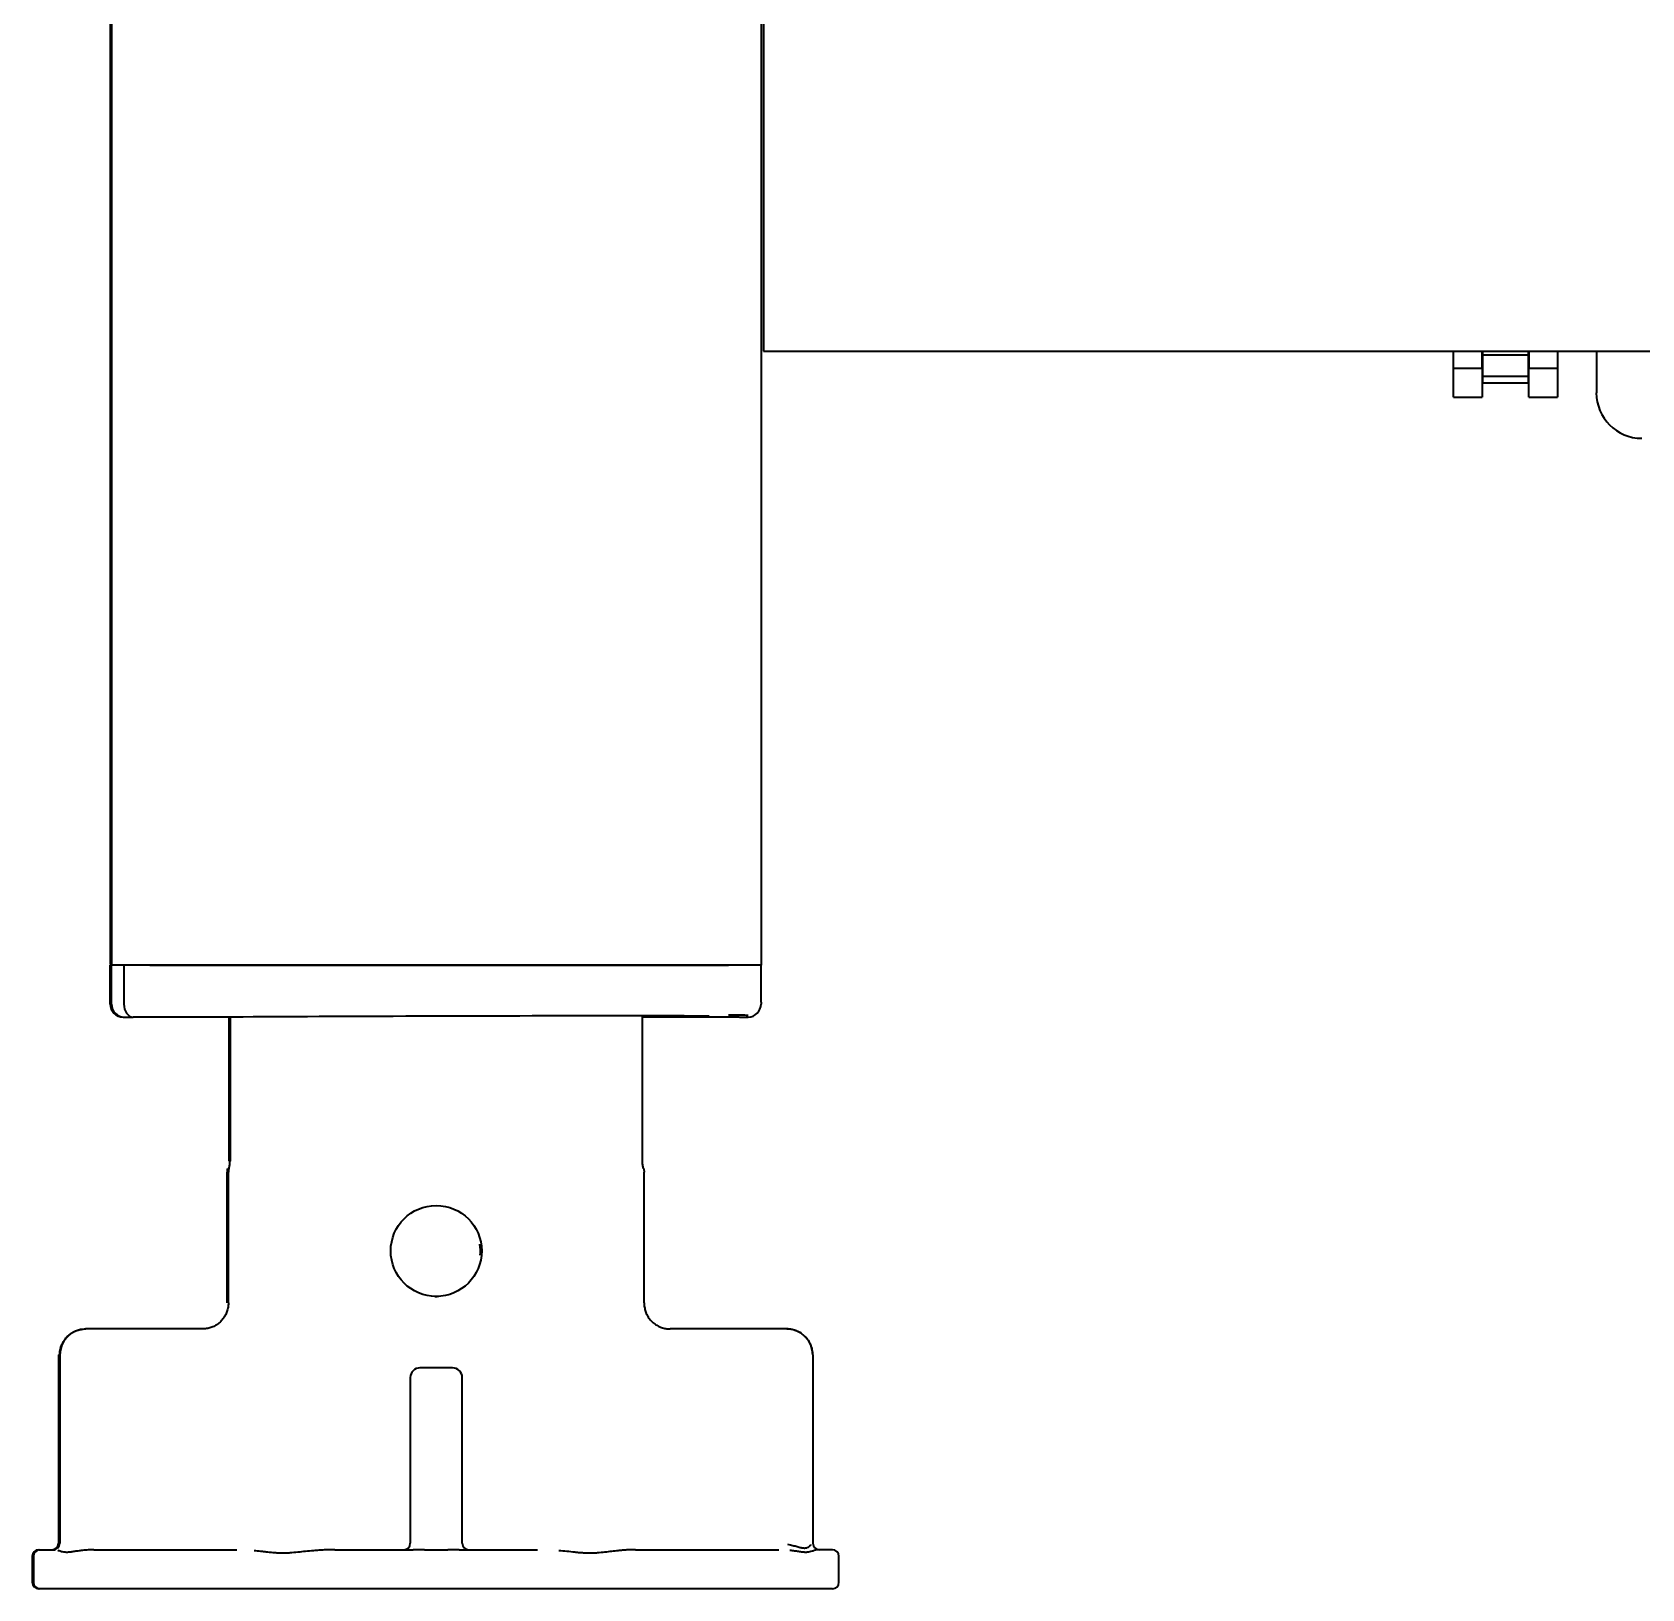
# Model space of a CAD drawing. Header units: inches. Extents: x 885 to 6823, y 710 to 5493.
# Drawn here: x 2616.7 to 2740.6, y 2176.3 to 2296.1 of the extents above; entities that cross this region are included whole.
import ezdxf

# ---------------------------------------------------------------- set-up
doc = ezdxf.new("R2010")
doc.units = ezdxf.units.IN
doc.layers.add('1', color=7, linetype='Continuous', true_color=0xffffff)

msp = doc.modelspace()

# ---------------------------------------------------------------- linework, layer by layer
at = {"layer": '1', "color": 7, "linetype": 'Continuous', "lineweight": 35}
for p, q in [((2622.78, 2304.76), (2622.78, 2224.31)), ((2622.68, 2301.41), (2622.68, 2224.36)), ((2672.78, 2301.86), (2672.78, 2224.31)), ((2672.98, 2301.86), (2672.98, 2271.56)), ((2672.98, 2271.56), (2674.58, 2271.56)), ((2674.58, 2271.56), (2771.08, 2271.56)), ((2726.08, 2270.26), (2726.08, 2271.56)), ((2728.28, 2270.26), (2728.28, 2271.56)), ((2728.33, 2271.25), (2728.33, 2271.59)), ((2728.33, 2271.04), (2728.33, 2271.25)), ((2731.83, 2271.25), (2728.33, 2271.25)), ((2731.83, 2271.59), (2731.83, 2271.25)), ((2731.83, 2271.25), (2731.83, 2271.04)), ((2731.88, 2271.56), (2731.88, 2270.26)), ((2734.08, 2271.56), (2734.08, 2270.26)), ((2737.08, 2271.56), (2737.08, 2268.35)), ((2726.08, 2270.01), (2726.08, 2270.26)), ((2726.08, 2270.26), (2728.28, 2270.26)), ((2726.08, 2268.03), (2726.08, 2270.01)), ((2728.28, 2270.26), (2728.28, 2270.01)), ((2728.28, 2270.01), (2728.28, 2268.03)), ((2728.33, 2269.64), (2728.33, 2271.04)), ((2731.83, 2271.04), (2731.83, 2269.64)), ((2731.88, 2270.26), (2734.08, 2270.26)), ((2731.88, 2270.01), (2731.88, 2270.26)), ((2731.88, 2268.03), (2731.88, 2270.01)), ((2734.08, 2270.26), (2734.08, 2270.01)), ((2734.08, 2270.01), (2734.08, 2268.03)), ((2728.33, 2269.64), (2731.83, 2269.64)), ((2728.33, 2269.13), (2728.33, 2269.64)), ((2728.33, 2269.13), (2731.83, 2269.13)), ((2731.83, 2269.64), (2731.83, 2269.13)), ((2726.08, 2268.03), (2728.28, 2268.03)), ((2731.88, 2268.03), (2734.08, 2268.03)), ((2622.78, 2224.36), (2622.68, 2224.36)), ((2622.68, 2224.31), (2622.78, 2224.31)), ((2622.68, 2221.31), (2622.68, 2224.31)), ((2624.58, 2224.31), (2622.78, 2224.31)), ((2622.78, 2221.31), (2622.78, 2224.31)), ((2623.74, 2224.31), (2623.74, 2221.31)), ((2623.74, 2224.31), (2623.74, 2221.31)), ((2670.98, 2224.31), (2624.58, 2224.31)), ((2625.73, 2224.31), (2670.28, 2224.31)), ((2672.78, 2224.31), (2670.98, 2224.31)), ((2672.78, 2221.45), (2672.78, 2224.31)), ((2624.11, 2220.31), (2624.34, 2220.31)), ((2624.21, 2220.31), (2624.44, 2220.31)), ((2624.32, 2220.31), (2624.35, 2220.31)), ((2624.32, 2220.31), (2624.35, 2220.31)), ((2632.93, 2220.31), (2624.45, 2220.31)), ((2632.93, 2220.31), (2624.45, 2220.31)), ((2631.81, 2220.31), (2631.81, 2209.22)), ((2631.91, 2220.31), (2631.91, 2209.22)), ((2663.66, 2209.22), (2663.66, 2220.4)), ((2671.11, 2220.31), (2663.66, 2220.31)), ((2671.11, 2220.31), (2663.66, 2220.31)), ((2671.12, 2220.31), (2671.35, 2220.31)), ((2672.78, 2221.45), (2672.78, 2221.31)), ((2631.68, 2198.31), (2631.68, 2208.37)), ((2631.78, 2198.31), (2631.78, 2208.37)), ((2663.78, 2198.31), (2663.78, 2208.37)), ((2629.78, 2196.31), (2620.79, 2196.31)), ((2674.77, 2196.31), (2665.78, 2196.31)), ((2618.7, 2194.3), (2618.7, 2179.81)), ((2618.8, 2194.3), (2618.8, 2179.81)), ((2676.77, 2194.3), (2676.77, 2179.81)), ((2649.03, 2193.31), (2646.53, 2193.31)), ((2645.78, 2192.56), (2645.78, 2179.81)), ((2649.78, 2179.81), (2649.78, 2192.56)), ((2616.68, 2178.81), (2616.68, 2176.81)), ((2616.78, 2178.81), (2616.78, 2176.81)), ((2617.18, 2179.31), (2617.28, 2179.31)), ((2617.28, 2179.31), (2618.44, 2179.31)), ((2621.42, 2179.31), (2632.44, 2179.31)), ((2639.98, 2179.31), (2646.01, 2179.31)), ((2646.88, 2179.31), (2648.68, 2179.31)), ((2649.55, 2179.31), (2655.58, 2179.31)), ((2663.12, 2179.31), (2674.14, 2179.31)), ((2678.28, 2179.31), (2677.12, 2179.31)), ((2678.78, 2176.81), (2678.78, 2178.81)), ((2617.28, 2176.31), (2617.18, 2176.31)), ((2678.28, 2176.31), (2617.28, 2176.31))]:
    msp.add_line(p, q, dxfattribs=at)
msp.add_circle((2647.78, 2202.31), 3.5, dxfattribs=at)
for centre, radius, start, end in [((2647.68, 2202.31), 3.5, 354.6056, 8.3475), ((2647.68, 2202.31), 3.5, 270, 275.0456), ((2646.53, 2192.56), 0.75, 90, 180), ((2649.03, 2192.56), 0.75, 0, 90), ((2645.28, 2179.81), 0.5, 270, 360), ((2650.28, 2179.81), 0.5, 180, 270), ((2617.18, 2178.81), 0.5, 90, 180), ((2617.28, 2178.81), 0.5, 90, 180), ((2678.28, 2178.81), 0.5, 0, 90), ((2617.18, 2176.81), 0.5, 180, 270), ((2617.28, 2176.81), 0.5, 180, 270), ((2678.28, 2176.81), 0.5, 270, 0)]:
    msp.add_arc(centre, radius, start, end, dxfattribs=at)
for centre, major_axis, ratio, start_param, end_param in [((2740.58, 2268.36), (-2.48, -2.48), 0.998783, 5.498396, 7.067974), ((2623.68, 2221.31), (-1, 0), 0.999995, 0, 1.567711), ((2623.78, 2221.31), (-1, 0), 0.999995, 0, 1.567711), ((2625.18, 2220.31), (-1.5, 0), 0.003085, 0.00001, 0.785408), ((2624.45, 2221.31), (0, 1), 0.707107, 1.570796, 3.141593), ((2624.45, 2221.31), (0, 1), 0.707107, 1.570796, 3.141593), ((2625.28, 2220.31), (-1.5, 0), 0.003085, 0.00001, 0.785408), ((2647.78, 2220.31), (21, 0.06), 0.003085, 5.569494, 8.63937), ((2670.28, 2220.44), (1.5, 0), 0.003085, 6.283176, 7.853972), ((2670.28, 2220.31), (1.5, 0), 0.003085, 5.497778, 6.283176), ((2671.78, 2221.31), (-1, 0), 0.999995, 1.573882, 3.141593), ((2620.8, 2194.3), (1.41, 1.41), 0.999695, 0.78555, 2.356042), ((2674.77, 2194.3), (-1.41, 1.41), 0.999695, 3.927143, 5.497635), ((2618.2, 2179.81), (0, -0.5), 0.999848, 0, 1.570796), ((2618.3, 2179.81), (0, -0.5), 0.999848, 0, 1.570796), ((2677.27, 2179.81), (0, -0.5), 0.999848, 4.712389, 6.283185)]:
    msp.add_ellipse(centre, major_axis=major_axis, ratio=ratio, start_param=start_param, end_param=end_param, dxfattribs=at)
for points, knots in [([(2631.82, 2208.65), (2631.85, 2208.74), (2631.87, 2208.84), (2631.89, 2208.98), (2631.9, 2209.05), (2631.9, 2209.14), (2631.9, 2209.18), (2631.91, 2209.19), (2631.91, 2209.2), (2631.91, 2209.21), (2631.91, 2209.22), (2631.91, 2209.22)], [0, 0, 0, 0, 0.5, 0.5, 0.75, 0.875, 0.9375, 0.9375, 0.96875, 0.96875, 1, 1, 1, 1]), ([(2663.74, 2208.65), (2663.71, 2208.74), (2663.69, 2208.84), (2663.67, 2208.98), (2663.66, 2209.05), (2663.66, 2209.14), (2663.66, 2209.18), (2663.66, 2209.19), (2663.66, 2209.2), (2663.66, 2209.21), (2663.66, 2209.22), (2663.66, 2209.22)], [0, 0, 0, 0, 0.5, 0.5, 0.75, 0.875, 0.9375, 0.9375, 0.96875, 0.96875, 1, 1, 1, 1]), ([(2631.72, 2208.65), (2631.72, 2208.65), (2631.72, 2208.65), (2631.71, 2208.63), (2631.7, 2208.58), (2631.69, 2208.51), (2631.68, 2208.44), (2631.68, 2208.39), (2631.68, 2208.37)], [0, 0, 0, 0, 0.000031, 0.000031, 0.250024, 0.500016, 0.750008, 1, 1, 1, 1]), ([(2631.82, 2208.65), (2631.82, 2208.65), (2631.82, 2208.65), (2631.81, 2208.63), (2631.8, 2208.58), (2631.79, 2208.51), (2631.78, 2208.44), (2631.78, 2208.39), (2631.78, 2208.37)], [0, 0, 0, 0, 0.000031, 0.000031, 0.250024, 0.500016, 0.750008, 1, 1, 1, 1]), ([(2663.74, 2208.65), (2663.74, 2208.65), (2663.74, 2208.65), (2663.75, 2208.63), (2663.76, 2208.58), (2663.77, 2208.51), (2663.78, 2208.44), (2663.78, 2208.39), (2663.78, 2208.37)], [0, 0, 0, 0, 0.000031, 0.000031, 0.250024, 0.500016, 0.750008, 1, 1, 1, 1]), ([(2618.79, 2194.31), (2618.79, 2194.32), (2618.79, 2194.34), (2618.8, 2194.37), (2618.8, 2194.39), (2618.8, 2194.44), (2618.8, 2194.47), (2618.81, 2194.57), (2618.83, 2194.7), (2618.86, 2194.82), (2618.89, 2194.92), (2618.9, 2194.95), (2618.92, 2195.01), (2618.93, 2195.04), (2619, 2195.19), (2619.06, 2195.31), (2619.17, 2195.47), (2619.21, 2195.52), (2619.27, 2195.6), (2619.29, 2195.62), (2619.33, 2195.67), (2619.36, 2195.7), (2619.47, 2195.81), (2619.57, 2195.89), (2619.71, 2195.99), (2619.74, 2196), (2619.78, 2196.03), (2619.79, 2196.04), (2619.82, 2196.05), (2619.89, 2196.09), (2619.97, 2196.13), (2620.15, 2196.2), (2620.27, 2196.24), (2620.43, 2196.27), (2620.47, 2196.28), (2620.53, 2196.29), (2620.56, 2196.29), (2620.66, 2196.3), (2620.73, 2196.31), (2620.79, 2196.31)], [0, 0, 0, 0, 0.015625, 0.015625, 0.03125, 0.03125, 0.0625, 0.0625, 0.125, 0.1875, 0.1875, 0.21875, 0.21875, 0.25, 0.25, 0.375, 0.375, 0.4375, 0.4375, 0.46875, 0.46875, 0.5, 0.5, 0.625, 0.625, 0.65625, 0.65625, 0.671875, 0.671875, 0.6875, 0.75, 0.75, 0.875, 0.875, 0.90625, 0.90625, 0.9375, 0.9375, 1, 1, 1, 1]), ([(2676.77, 2194.31), (2676.77, 2194.32), (2676.77, 2194.34), (2676.77, 2194.37), (2676.76, 2194.39), (2676.76, 2194.44), (2676.76, 2194.47), (2676.75, 2194.57), (2676.73, 2194.7), (2676.7, 2194.82), (2676.67, 2194.92), (2676.66, 2194.95), (2676.64, 2195.01), (2676.63, 2195.04), (2676.56, 2195.19), (2676.5, 2195.31), (2676.39, 2195.47), (2676.35, 2195.52), (2676.29, 2195.6), (2676.27, 2195.62), (2676.23, 2195.67), (2676.2, 2195.7), (2676.09, 2195.81), (2675.99, 2195.89), (2675.85, 2195.99), (2675.82, 2196), (2675.78, 2196.03), (2675.77, 2196.04), (2675.74, 2196.05), (2675.67, 2196.09), (2675.59, 2196.13), (2675.41, 2196.2), (2675.29, 2196.24), (2675.13, 2196.27), (2675.09, 2196.28), (2675.03, 2196.29), (2675, 2196.29), (2674.9, 2196.3), (2674.83, 2196.31), (2674.77, 2196.31)], [0, 0, 0, 0, 0.015625, 0.015625, 0.03125, 0.03125, 0.0625, 0.0625, 0.125, 0.1875, 0.1875, 0.21875, 0.21875, 0.25, 0.25, 0.375, 0.375, 0.4375, 0.4375, 0.46875, 0.46875, 0.5, 0.5, 0.625, 0.625, 0.65625, 0.65625, 0.671875, 0.671875, 0.6875, 0.75, 0.75, 0.875, 0.875, 0.90625, 0.90625, 0.9375, 0.9375, 1, 1, 1, 1]), ([(2676.6, 2179.72), (2676.59, 2179.7), (2676.59, 2179.69), (2676.58, 2179.66), (2676.58, 2179.66), (2676.57, 2179.64), (2676.56, 2179.63), (2676.54, 2179.59), (2676.51, 2179.56), (2676.43, 2179.49), (2676.38, 2179.47), (2676.31, 2179.44), (2676.29, 2179.44), (2676.26, 2179.43), (2676.24, 2179.43), (2676.19, 2179.42), (2676.16, 2179.42), (2676.08, 2179.42), (2676.04, 2179.42), (2675.96, 2179.43), (2675.91, 2179.44), (2675.82, 2179.46), (2675.77, 2179.47), (2675.67, 2179.5), (2675.62, 2179.51), (2675.46, 2179.56), (2675.35, 2179.59), (2675.1, 2179.66), (2674.98, 2179.69), (2674.84, 2179.72)], [0, 0, 0, 0, 0.0625, 0.0625, 0.09375, 0.09375, 0.125, 0.125, 0.25, 0.25, 0.375, 0.375, 0.40625, 0.40625, 0.4375, 0.4375, 0.5, 0.5, 0.5625, 0.5625, 0.625, 0.625, 0.6875, 0.6875, 0.75, 0.75, 0.875, 0.875, 1, 1, 1, 1]), ([(2620.55, 2179.26), (2620.43, 2179.25), (2620.31, 2179.23), (2620.09, 2179.2), (2619.99, 2179.18), (2619.79, 2179.15), (2619.69, 2179.14), (2619.55, 2179.12), (2619.51, 2179.12), (2619.43, 2179.11), (2619.38, 2179.11), (2619.3, 2179.11), (2619.27, 2179.11), (2619.19, 2179.12), (2619.16, 2179.12), (2619.05, 2179.14), (2618.99, 2179.15), (2618.9, 2179.17), (2618.88, 2179.18), (2618.83, 2179.2), (2618.8, 2179.21), (2618.73, 2179.23), (2618.69, 2179.25), (2618.66, 2179.26)], [0, 0, 0, 0, 0.125, 0.125, 0.25, 0.25, 0.375, 0.375, 0.4375, 0.4375, 0.5, 0.5, 0.5625, 0.5625, 0.625, 0.625, 0.75, 0.75, 0.8125, 0.8125, 0.875, 0.875, 1, 1, 1, 1]), ([(2621.42, 2179.31), (2621.27, 2179.31), (2621.13, 2179.3), (2620.91, 2179.29), (2620.84, 2179.29), (2620.69, 2179.28), (2620.62, 2179.27), (2620.55, 2179.26)], [0, 0, 0, 0, 0.5, 0.5, 0.75, 0.75, 1, 1, 1, 1]), ([(2638.33, 2179.24), (2638.13, 2179.22), (2637.92, 2179.2), (2637.52, 2179.16), (2637.32, 2179.14), (2636.92, 2179.1), (2636.72, 2179.08), (2636.48, 2179.06), (2636.43, 2179.06), (2636.33, 2179.05), (2636.28, 2179.05), (2636.13, 2179.04), (2636.04, 2179.04), (2635.84, 2179.04), (2635.75, 2179.04), (2635.56, 2179.05), (2635.46, 2179.06), (2635.18, 2179.08), (2635, 2179.1), (2634.73, 2179.13), (2634.64, 2179.14), (2634.46, 2179.16), (2634.37, 2179.17), (2634.11, 2179.2), (2633.94, 2179.22), (2633.77, 2179.24)], [0, 0, 0, 0, 0.125, 0.125, 0.25, 0.25, 0.375, 0.375, 0.40625, 0.40625, 0.4375, 0.4375, 0.5, 0.5, 0.5625, 0.5625, 0.625, 0.625, 0.75, 0.75, 0.8125, 0.8125, 0.875, 0.875, 1, 1, 1, 1]), ([(2639.98, 2179.31), (2639.71, 2179.31), (2639.43, 2179.3), (2639.02, 2179.29), (2638.88, 2179.28), (2638.61, 2179.26), (2638.47, 2179.25), (2638.33, 2179.24)], [0, 0, 0, 0, 0.5, 0.5, 0.75, 0.75, 1, 1, 1, 1]), ([(2646.28, 2179.31), (2646.23, 2179.31), (2646.19, 2179.31), (2646.1, 2179.31), (2646.05, 2179.31), (2646.01, 2179.31)], [0, 0, 0, 0, 0.5, 0.5, 1, 1, 1, 1]), ([(2649.55, 2179.31), (2649.51, 2179.31), (2649.46, 2179.31), (2649.37, 2179.31), (2649.33, 2179.31), (2649.28, 2179.31)], [0, 0, 0, 0, 0.5, 0.5, 1, 1, 1, 1]), ([(2661.79, 2179.24), (2661.62, 2179.22), (2661.45, 2179.2), (2661.1, 2179.16), (2660.92, 2179.14), (2660.56, 2179.1), (2660.38, 2179.08), (2660.14, 2179.06), (2660.1, 2179.06), (2660, 2179.05), (2659.95, 2179.05), (2659.81, 2179.04), (2659.62, 2179.04), (2659.43, 2179.04), (2659.23, 2179.05), (2659.14, 2179.06), (2658.94, 2179.07), (2658.84, 2179.08), (2658.69, 2179.09), (2658.64, 2179.1), (2658.54, 2179.11), (2658.49, 2179.11), (2658.24, 2179.14), (2658.04, 2179.16), (2657.64, 2179.2), (2657.43, 2179.22), (2657.23, 2179.24)], [0, 0, 0, 0, 0.125, 0.125, 0.25, 0.25, 0.375, 0.375, 0.40625, 0.40625, 0.4375, 0.4375, 0.5, 0.5625, 0.5625, 0.625, 0.625, 0.6875, 0.6875, 0.71875, 0.71875, 0.75, 0.75, 0.875, 0.875, 1, 1, 1, 1]), ([(2663.12, 2179.31), (2662.9, 2179.31), (2662.68, 2179.3), (2662.34, 2179.29), (2662.23, 2179.28), (2662.01, 2179.26), (2661.9, 2179.25), (2661.79, 2179.24)], [0, 0, 0, 0, 0.5, 0.5, 0.75, 0.75, 1, 1, 1, 1]), ([(2676.9, 2179.26), (2676.88, 2179.25), (2676.87, 2179.25), (2676.83, 2179.23), (2676.8, 2179.22), (2676.74, 2179.2), (2676.68, 2179.18), (2676.57, 2179.15), (2676.51, 2179.14), (2676.4, 2179.12), (2676.37, 2179.12), (2676.29, 2179.11), (2676.22, 2179.11), (2676.14, 2179.11), (2676.05, 2179.12), (2676.01, 2179.12), (2675.92, 2179.13), (2675.87, 2179.14), (2675.77, 2179.15), (2675.73, 2179.16), (2675.57, 2179.18), (2675.47, 2179.2), (2675.25, 2179.23), (2675.13, 2179.25), (2675.01, 2179.26)], [0, 0, 0, 0, 0.0625, 0.0625, 0.125, 0.125, 0.25, 0.25, 0.375, 0.375, 0.4375, 0.4375, 0.5, 0.5625, 0.5625, 0.625, 0.625, 0.6875, 0.6875, 0.75, 0.75, 0.875, 0.875, 1, 1, 1, 1]), ([(2677.12, 2179.31), (2677.09, 2179.31), (2677.05, 2179.3), (2677, 2179.29), (2676.98, 2179.29), (2676.94, 2179.28), (2676.92, 2179.27), (2676.9, 2179.26)], [0, 0, 0, 0, 0.5, 0.5, 0.75, 0.75, 1, 1, 1, 1])]:
    msp.add_open_spline(points, degree=3, knots=knots, dxfattribs=at)
for points in [[(2631.78, 2198.31), (2631.78, 2198.25), (2631.78, 2198.14), (2631.76, 2197.98), (2631.72, 2197.81), (2631.67, 2197.66), (2631.61, 2197.5), (2631.54, 2197.35), (2631.46, 2197.21), (2631.36, 2197.08), (2631.25, 2196.95), (2631.14, 2196.83), (2631.01, 2196.73), (2630.88, 2196.63), (2630.73, 2196.54), (2630.58, 2196.47), (2630.43, 2196.41), (2630.27, 2196.36), (2630.11, 2196.33), (2629.95, 2196.31), (2629.84, 2196.31), (2629.78, 2196.31)], [(2663.78, 2198.31), (2663.78, 2198.25), (2663.78, 2198.14), (2663.81, 2197.98), (2663.84, 2197.81), (2663.89, 2197.66), (2663.95, 2197.5), (2664.02, 2197.35), (2664.1, 2197.21), (2664.2, 2197.08), (2664.31, 2196.95), (2664.42, 2196.83), (2664.55, 2196.73), (2664.69, 2196.63), (2664.83, 2196.54), (2664.98, 2196.47), (2665.13, 2196.41), (2665.29, 2196.36), (2665.45, 2196.33), (2665.61, 2196.31), (2665.72, 2196.31), (2665.78, 2196.31)], [(2646.88, 2179.31), (2646.68, 2179.31), (2646.48, 2179.31), (2646.28, 2179.31)], [(2649.28, 2179.31), (2649.08, 2179.31), (2648.88, 2179.31), (2648.68, 2179.31)]]:
    msp.add_open_spline(points, degree=3, dxfattribs=at)

doc.saveas('drawing.dxf')
